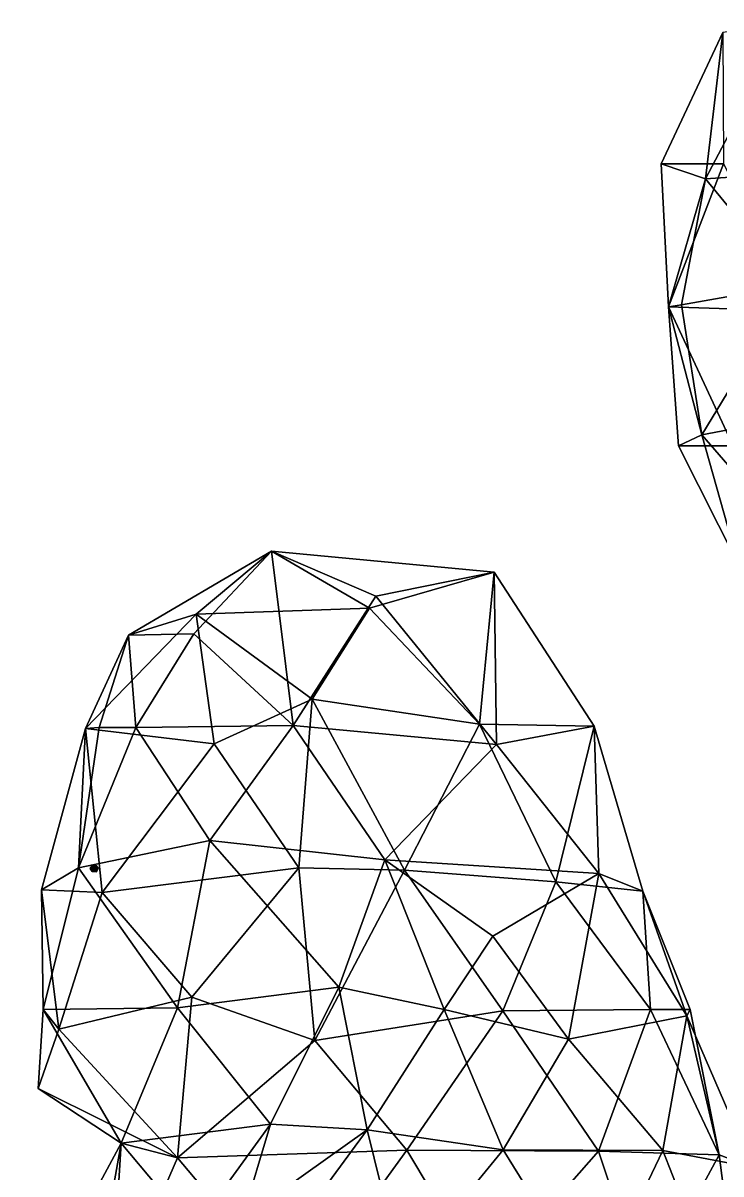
# Model space of a CAD drawing. Extents: x 290083 to 295691, y 4553739 to 4561622.
# Drawn here: x 291259.5 to 291347.8, y 4554004 to 4554149.5 of the extents above; entities that cross this region are included whole.
import ezdxf

# ---------------------------------------------------------------- set-up
doc = ezdxf.new("R2010")
doc.units = 0
doc.layers.add('Au_ppm_Pref_-_0_3', color=7, linetype='CONTINUOUS')

msp = doc.modelspace()

# ---------------------------------------------------------------- linework, layer by layer
at = {"layer": 'Au_ppm_Pref_-_0_3'}
for points in [[(291369.35, 4554131.37, 1779.46), (291356.23, 4554149.51, 1781.86), (291345.85, 4554129.82, 1782.34)], [(291348.03, 4554148.31, 1787.74), (291345.85, 4554129.82, 1782.34), (291356.23, 4554149.51, 1781.86)], [(291340.26, 4554131.7, 1787.74), (291348.03, 4554148.31, 1787.74), (291348.13, 4554131.7, 1791.8)], [(291348.03, 4554148.31, 1787.74), (291340.26, 4554131.7, 1787.74), (291345.85, 4554129.82, 1782.34)], [(291340.26, 4554131.7, 1787.74), (291348.13, 4554131.7, 1791.8), (291341.15, 4554113.61, 1788.24)], [(291345.85, 4554129.82, 1782.34), (291340.26, 4554131.7, 1787.74), (291341.15, 4554113.61, 1788.24)], [(291357.81, 4554113.1, 1793.12), (291341.15, 4554113.61, 1788.24), (291348.13, 4554131.7, 1791.8)], [(291356.89, 4554116.39, 1779.08), (291369.35, 4554131.37, 1779.46), (291345.85, 4554129.82, 1782.34)], [(291341.15, 4554113.61, 1788.24), (291342.8, 4554113.89, 1781.8), (291345.85, 4554129.82, 1782.34)], [(291345.85, 4554129.82, 1782.34), (291342.8, 4554113.89, 1781.8), (291356.89, 4554116.39, 1779.08)], [(291345.4, 4554097.46, 1782.26), (291356.89, 4554116.39, 1779.08), (291342.8, 4554113.89, 1781.8)], [(291345.4, 4554097.46, 1782.26), (291359.6, 4554100.13, 1778.56), (291356.89, 4554116.39, 1779.08)], [(291345.4, 4554097.46, 1782.26), (291342.8, 4554113.89, 1781.8), (291341.15, 4554113.61, 1788.24)], [(291349.36, 4554096.07, 1791.22), (291341.15, 4554113.61, 1788.24), (291357.81, 4554113.1, 1793.12)], [(291349.36, 4554096.07, 1791.22), (291342.42, 4554096.07, 1787.74), (291341.15, 4554113.61, 1788.24)], [(291341.15, 4554113.61, 1788.24), (291342.42, 4554096.07, 1787.74), (291345.4, 4554097.46, 1782.26)], [(291359.13, 4554081.62, 1782.93), (291359.6, 4554100.13, 1778.56), (291345.4, 4554097.46, 1782.26)], [(291350.02, 4554081.01, 1787.74), (291345.4, 4554097.46, 1782.26), (291342.42, 4554096.07, 1787.74)], [(291350.02, 4554081.01, 1787.74), (291359.13, 4554081.62, 1782.93), (291345.4, 4554097.46, 1782.26)], [(291350.02, 4554081.01, 1787.74), (291342.42, 4554096.07, 1787.74), (291349.36, 4554096.07, 1791.22)], [(291281.45, 4554074.78, 1770.64), (291290.97, 4554082.72, 1776.35), (291272.89, 4554072.11, 1775.86)], [(291281.15, 4554072.27, 1779.8), (291272.89, 4554072.11, 1775.86), (291290.97, 4554082.72, 1776.35)], [(291293.7, 4554060.68, 1781.53), (291281.15, 4554072.27, 1779.8), (291290.97, 4554082.72, 1776.35)], [(291281.45, 4554074.78, 1770.64), (291303.37, 4554075.53, 1771.1), (291290.97, 4554082.72, 1776.35)], [(291293.7, 4554060.68, 1781.53), (291290.97, 4554082.72, 1776.35), (291304.15, 4554077.07, 1780.37)], [(291303.37, 4554075.53, 1771.1), (291319.13, 4554080.07, 1776.06), (291290.97, 4554082.72, 1776.35)], [(291290.97, 4554082.72, 1776.35), (291319.13, 4554080.07, 1776.06), (291304.15, 4554077.07, 1780.37)], [(291317.26, 4554060.85, 1770.75), (291319.13, 4554080.07, 1776.06), (291303.37, 4554075.53, 1771.1)], [(291319.4, 4554058.28, 1781.37), (291304.15, 4554077.07, 1780.37), (291319.13, 4554080.07, 1776.06)], [(291317.26, 4554060.85, 1770.75), (291331.77, 4554060.6, 1775.67), (291319.13, 4554080.07, 1776.06)], [(291319.4, 4554058.28, 1781.37), (291319.13, 4554080.07, 1776.06), (291331.77, 4554060.6, 1775.67)], [(291319.4, 4554058.28, 1781.37), (291293.7, 4554060.68, 1781.53), (291304.15, 4554077.07, 1780.37)], [(291303.37, 4554075.53, 1771.1), (291281.45, 4554074.78, 1770.64), (291296.09, 4554064.03, 1767.61)], [(291317.26, 4554060.85, 1770.75), (291303.37, 4554075.53, 1771.1), (291296.09, 4554064.03, 1767.61)], [(291272.89, 4554072.11, 1775.86), (291267.46, 4554060.33, 1769.55), (291281.45, 4554074.78, 1770.64)], [(291281.45, 4554074.78, 1770.64), (291267.46, 4554060.33, 1769.55), (291283.7, 4554058.38, 1765.87)], [(291283.7, 4554058.38, 1765.87), (291296.09, 4554064.03, 1767.61), (291281.45, 4554074.78, 1770.64)], [(291269.17, 4554060.43, 1775.86), (291267.46, 4554060.33, 1769.55), (291272.89, 4554072.11, 1775.86)], [(291269.17, 4554060.43, 1775.86), (291272.89, 4554072.11, 1775.86), (291273.82, 4554060.43, 1779.31)], [(291272.89, 4554072.11, 1775.86), (291281.15, 4554072.27, 1779.8), (291273.82, 4554060.43, 1779.31)], [(291293.7, 4554060.68, 1781.53), (291273.82, 4554060.43, 1779.31), (291281.15, 4554072.27, 1779.8)], [(291283.7, 4554058.38, 1765.87), (291294.43, 4554042.7, 1766.18), (291296.09, 4554064.03, 1767.61)], [(291294.43, 4554042.7, 1766.18), (291307.79, 4554042.42, 1767.85), (291296.09, 4554064.03, 1767.61)], [(291317.26, 4554060.85, 1770.75), (291296.09, 4554064.03, 1767.61), (291307.79, 4554042.42, 1767.85)], [(291283.16, 4554046.15, 1779.67), (291266.57, 4554042.7, 1777.17), (291273.82, 4554060.43, 1779.31)], [(291273.82, 4554060.43, 1779.31), (291266.57, 4554042.7, 1777.17), (291269.17, 4554060.43, 1775.86)], [(291266.57, 4554042.7, 1777.17), (291267.46, 4554060.33, 1769.55), (291269.17, 4554060.43, 1775.86)], [(291283.16, 4554046.15, 1779.67), (291273.82, 4554060.43, 1779.31), (291293.7, 4554060.68, 1781.53)], [(291293.7, 4554060.68, 1781.53), (291305.3, 4554043.7, 1781.87), (291283.16, 4554046.15, 1779.67)], [(291319.4, 4554058.28, 1781.37), (291305.3, 4554043.7, 1781.87), (291293.7, 4554060.68, 1781.53)], [(291317.26, 4554060.85, 1770.75), (291307.79, 4554042.42, 1767.85), (291326.91, 4554040.92, 1771.06)], [(291317.26, 4554060.85, 1770.75), (291326.91, 4554040.92, 1771.06), (291331.77, 4554060.6, 1775.67)], [(291331.77, 4554060.6, 1775.67), (291332.38, 4554041.97, 1781.84), (291319.4, 4554058.28, 1781.37)], [(291337.94, 4554039.74, 1775.86), (291331.77, 4554060.6, 1775.67), (291326.91, 4554040.92, 1771.06)], [(291332.38, 4554041.97, 1781.84), (291331.77, 4554060.6, 1775.67), (291337.94, 4554039.74, 1775.86)], [(291269.57, 4554039.59, 1765.47), (291267.46, 4554060.33, 1769.55), (291261.9, 4554039.94, 1770.9)], [(291266.57, 4554042.7, 1777.17), (291261.9, 4554039.94, 1770.9), (291267.46, 4554060.33, 1769.55)], [(291269.57, 4554039.59, 1765.47), (291283.7, 4554058.38, 1765.87), (291267.46, 4554060.33, 1769.55)], [(291269.57, 4554039.59, 1765.47), (291294.43, 4554042.7, 1766.18), (291283.7, 4554058.38, 1765.87)], [(291319.4, 4554058.28, 1781.37), (291332.38, 4554041.97, 1781.84), (291305.3, 4554043.7, 1781.87)], [(291266.57, 4554042.7, 1777.17), (291283.16, 4554046.15, 1779.67), (291279.1, 4554025.02, 1777.44)], [(291299.48, 4554027.6, 1779.94), (291279.1, 4554025.02, 1777.44), (291283.16, 4554046.15, 1779.67)], [(291299.48, 4554027.6, 1779.94), (291283.16, 4554046.15, 1779.67), (291305.3, 4554043.7, 1781.87)], [(291268.05, 4554042.61, 1740.22), (291268.28, 4554042.99, 1740.22), (291268.35, 4554042.61, 1740.32)], [(291268.28, 4554042.99, 1740.22), (291268.05, 4554042.61, 1740.22), (291268.31, 4554042.61, 1740.11)], [(291268.28, 4554042.99, 1740.22), (291268.55, 4554042.89, 1740.32), (291268.35, 4554042.61, 1740.32)], [(291268.28, 4554042.99, 1740.22), (291268.81, 4554042.98, 1740.22), (291268.55, 4554042.89, 1740.32)], [(291268.28, 4554042.99, 1740.22), (291268.31, 4554042.61, 1740.11), (291268.55, 4554042.93, 1740.12)], [(291268.81, 4554042.98, 1740.22), (291268.28, 4554042.99, 1740.22), (291268.55, 4554042.93, 1740.12)], [(291268.55, 4554042.93, 1740.12), (291268.31, 4554042.61, 1740.11), (291268.76, 4554042.61, 1740.12)], [(291268.73, 4554042.61, 1740.31), (291268.55, 4554042.89, 1740.32), (291268.81, 4554042.98, 1740.22)], [(291268.81, 4554042.98, 1740.22), (291268.55, 4554042.93, 1740.12), (291268.76, 4554042.61, 1740.12)], [(291268.73, 4554042.61, 1740.31), (291268.81, 4554042.98, 1740.22), (291269.04, 4554042.61, 1740.22)], [(291269.04, 4554042.61, 1740.22), (291268.81, 4554042.98, 1740.22), (291268.76, 4554042.61, 1740.12)], [(291299.48, 4554027.6, 1779.94), (291305.3, 4554043.7, 1781.87), (291312.81, 4554024.8, 1784.69)], [(291332.38, 4554041.97, 1781.84), (291318.95, 4554034.06, 1784.89), (291305.3, 4554043.7, 1781.87)], [(291318.95, 4554034.06, 1784.89), (291312.81, 4554024.8, 1784.69), (291305.3, 4554043.7, 1781.87)], [(291261.9, 4554039.94, 1770.9), (291266.57, 4554042.7, 1777.17), (291262.09, 4554024.8, 1772.96)], [(291266.57, 4554042.7, 1777.17), (291279.1, 4554025.02, 1777.44), (291262.09, 4554024.8, 1772.96)], [(291268.27, 4554042.22, 1740.22), (291268.05, 4554042.61, 1740.22), (291268.35, 4554042.61, 1740.32)], [(291268.05, 4554042.61, 1740.22), (291268.27, 4554042.22, 1740.22), (291268.31, 4554042.61, 1740.11)], [(291268.27, 4554042.22, 1740.22), (291268.35, 4554042.61, 1740.32), (291268.55, 4554042.33, 1740.32)], [(291268.27, 4554042.22, 1740.22), (291268.55, 4554042.28, 1740.11), (291268.31, 4554042.61, 1740.11)], [(291268.85, 4554042.19, 1740.22), (291268.27, 4554042.22, 1740.22), (291268.55, 4554042.33, 1740.32)], [(291268.27, 4554042.22, 1740.22), (291268.85, 4554042.19, 1740.22), (291268.55, 4554042.28, 1740.11)], [(291268.76, 4554042.61, 1740.12), (291268.31, 4554042.61, 1740.11), (291268.55, 4554042.28, 1740.11)], [(291268.73, 4554042.61, 1740.31), (291268.35, 4554042.61, 1740.32), (291268.55, 4554042.89, 1740.32)], [(291268.73, 4554042.61, 1740.31), (291268.55, 4554042.33, 1740.32), (291268.35, 4554042.61, 1740.32)], [(291268.73, 4554042.61, 1740.31), (291268.85, 4554042.19, 1740.22), (291268.55, 4554042.33, 1740.32)], [(291268.85, 4554042.19, 1740.22), (291268.76, 4554042.61, 1740.12), (291268.55, 4554042.28, 1740.11)], [(291268.73, 4554042.61, 1740.31), (291269.04, 4554042.61, 1740.22), (291268.85, 4554042.19, 1740.22)], [(291268.85, 4554042.19, 1740.22), (291269.04, 4554042.61, 1740.22), (291268.76, 4554042.61, 1740.12)], [(291269.57, 4554039.59, 1765.47), (291280.91, 4554026.35, 1766.31), (291294.43, 4554042.7, 1766.18)], [(291280.91, 4554026.35, 1766.31), (291296.44, 4554020.89, 1767.35), (291294.43, 4554042.7, 1766.18)], [(291294.43, 4554042.7, 1766.18), (291296.44, 4554020.89, 1767.35), (291307.79, 4554042.42, 1767.85)], [(291296.44, 4554020.89, 1767.35), (291320.24, 4554024.62, 1769.64), (291307.79, 4554042.42, 1767.85)], [(291326.91, 4554040.92, 1771.06), (291307.79, 4554042.42, 1767.85), (291320.24, 4554024.62, 1769.64)], [(291328.54, 4554021.03, 1785.06), (291318.95, 4554034.06, 1784.89), (291332.38, 4554041.97, 1781.84)], [(291328.54, 4554021.03, 1785.06), (291332.38, 4554041.97, 1781.84), (291343.5, 4554023.99, 1781.5)], [(291343.5, 4554023.99, 1781.5), (291332.38, 4554041.97, 1781.84), (291337.94, 4554039.74, 1775.86)], [(291338.9, 4554024.8, 1772.39), (291326.91, 4554040.92, 1771.06), (291320.24, 4554024.62, 1769.64)], [(291338.9, 4554024.8, 1772.39), (291337.94, 4554039.74, 1775.86), (291326.91, 4554040.92, 1771.06)], [(291269.57, 4554039.59, 1765.47), (291261.9, 4554039.94, 1770.9), (291264.06, 4554022.31, 1768.32)], [(291264.06, 4554022.31, 1768.32), (291261.9, 4554039.94, 1770.9), (291262.09, 4554024.8, 1772.96)], [(291269.57, 4554039.59, 1765.47), (291264.06, 4554022.31, 1768.32), (291280.91, 4554026.35, 1766.31)], [(291338.9, 4554024.8, 1772.39), (291343.9, 4554024.8, 1775.86), (291337.94, 4554039.74, 1775.86)], [(291343.5, 4554023.99, 1781.5), (291337.94, 4554039.74, 1775.86), (291343.9, 4554024.8, 1775.86)], [(291328.54, 4554021.03, 1785.06), (291312.81, 4554024.8, 1784.69), (291318.95, 4554034.06, 1784.89)], [(291299.48, 4554027.6, 1779.94), (291290.83, 4554010.28, 1778.33), (291279.1, 4554025.02, 1777.44)], [(291303.06, 4554009.6, 1783.27), (291290.83, 4554010.28, 1778.33), (291299.48, 4554027.6, 1779.94)], [(291299.48, 4554027.6, 1779.94), (291312.81, 4554024.8, 1784.69), (291303.06, 4554009.6, 1783.27)], [(291280.91, 4554026.35, 1766.31), (291264.06, 4554022.31, 1768.32), (291279.1, 4554006.06, 1769.19)], [(291280.91, 4554026.35, 1766.31), (291279.1, 4554006.06, 1769.19), (291296.44, 4554020.89, 1767.35)], [(291261.47, 4554014.79, 1769.92), (291264.06, 4554022.31, 1768.32), (291262.09, 4554024.8, 1772.96)], [(291261.47, 4554014.79, 1769.92), (291262.09, 4554024.8, 1772.96), (291271.96, 4554007.9, 1775.07)], [(291271.96, 4554007.9, 1775.07), (291262.09, 4554024.8, 1772.96), (291279.1, 4554025.02, 1777.44)], [(291271.96, 4554007.9, 1775.07), (291279.1, 4554025.02, 1777.44), (291290.83, 4554010.28, 1778.33)], [(291296.44, 4554020.89, 1767.35), (291308.08, 4554007, 1769.35), (291320.24, 4554024.62, 1769.64)], [(291312.81, 4554024.8, 1784.69), (291320.25, 4554007.04, 1785.71), (291303.06, 4554009.6, 1783.27)], [(291320.24, 4554024.62, 1769.64), (291308.08, 4554007, 1769.35), (291332.31, 4554006.87, 1771.36)], [(291328.54, 4554021.03, 1785.06), (291320.25, 4554007.04, 1785.71), (291312.81, 4554024.8, 1784.69)], [(291338.9, 4554024.8, 1772.39), (291320.24, 4554024.62, 1769.64), (291332.31, 4554006.87, 1771.36)], [(291347.59, 4554006.44, 1774.87), (291338.9, 4554024.8, 1772.39), (291332.31, 4554006.87, 1771.36)], [(291338.9, 4554024.8, 1772.39), (291347.59, 4554006.44, 1774.87), (291343.9, 4554024.8, 1775.86)], [(291343.5, 4554023.99, 1781.5), (291343.9, 4554024.8, 1775.86), (291347.59, 4554006.44, 1774.87)], [(291328.54, 4554021.03, 1785.06), (291343.5, 4554023.99, 1781.5), (291340.44, 4554006.98, 1785.99)], [(291351.79, 4554004.8, 1780.9), (291340.44, 4554006.98, 1785.99), (291343.5, 4554023.99, 1781.5)], [(291351.79, 4554004.8, 1780.9), (291343.5, 4554023.99, 1781.5), (291347.59, 4554006.44, 1774.87)], [(291264.06, 4554022.31, 1768.32), (291261.47, 4554014.79, 1769.92), (291279.1, 4554006.06, 1769.19)], [(291279.1, 4554006.06, 1769.19), (291308.08, 4554007, 1769.35), (291296.44, 4554020.89, 1767.35)], [(291328.54, 4554021.03, 1785.06), (291340.44, 4554006.98, 1785.99), (291320.25, 4554007.04, 1785.71)], [(291279.1, 4554006.06, 1769.19), (291261.47, 4554014.79, 1769.92), (291271.96, 4554007.9, 1775.07)], [(291290.83, 4554010.28, 1778.33), (291281.15, 4553996.92, 1778.45), (291271.96, 4554007.9, 1775.07)], [(291281.15, 4553996.92, 1778.45), (291290.83, 4554010.28, 1778.33), (291287.27, 4553998.32, 1781.8)], [(291303.06, 4554009.6, 1783.27), (291287.27, 4553998.32, 1781.8), (291290.83, 4554010.28, 1778.33)], [(291287.27, 4553998.32, 1781.8), (291303.06, 4554009.6, 1783.27), (291293.75, 4553996.91, 1784.38)], [(291303.06, 4554009.6, 1783.27), (291307.54, 4553991.49, 1788.44), (291293.75, 4553996.91, 1784.38)], [(291303.06, 4554009.6, 1783.27), (291320.25, 4554007.04, 1785.71), (291307.54, 4553991.49, 1788.44)], [(291270.66, 4553986.6, 1771.77), (291271.96, 4554007.9, 1775.07), (291259.54, 4553984.82, 1776.8)], [(291259.54, 4553984.82, 1776.8), (291271.96, 4554007.9, 1775.07), (291268.58, 4553988.89, 1781.78)], [(291271.96, 4554007.9, 1775.07), (291281.15, 4553996.92, 1778.45), (291268.58, 4553988.89, 1781.78)], [(291270.66, 4553986.6, 1771.77), (291279.1, 4554006.06, 1769.19), (291271.96, 4554007.9, 1775.07)], [(291294.3, 4553987.97, 1769.89), (291308.08, 4554007, 1769.35), (291279.1, 4554006.06, 1769.19)], [(291308.08, 4554007, 1769.35), (291294.3, 4553987.97, 1769.89), (291317.96, 4553990.53, 1770.33)], [(291331.7, 4553988.64, 1788.12), (291307.54, 4553991.49, 1788.44), (291320.25, 4554007.04, 1785.71)], [(291317.96, 4553990.53, 1770.33), (291332.31, 4554006.87, 1771.36), (291308.08, 4554007, 1769.35)], [(291317.96, 4553990.53, 1770.33), (291338.23, 4553989.16, 1772.71), (291332.31, 4554006.87, 1771.36)], [(291340.44, 4554006.98, 1785.99), (291331.7, 4553988.64, 1788.12), (291320.25, 4554007.04, 1785.71)], [(291331.7, 4553988.64, 1788.12), (291340.44, 4554006.98, 1785.99), (291344.14, 4553997.62, 1784.62)], [(291338.23, 4553989.16, 1772.71), (291347.59, 4554006.44, 1774.87), (291332.31, 4554006.87, 1771.36)], [(291351.79, 4554004.8, 1780.9), (291344.14, 4553997.62, 1784.62), (291340.44, 4554006.98, 1785.99)], [(291294.3, 4553987.97, 1769.89), (291279.1, 4554006.06, 1769.19), (291270.66, 4553986.6, 1771.77)], [(291349.82, 4553989.16, 1777.13), (291347.59, 4554006.44, 1774.87), (291338.23, 4553989.16, 1772.71)], [(291347.59, 4554006.44, 1774.87), (291349.82, 4553989.16, 1777.13), (291351.79, 4554004.8, 1780.9)], [(291351.03, 4553989.16, 1785.05), (291344.14, 4553997.62, 1784.62), (291351.79, 4554004.8, 1780.9)]]:
    msp.add_3dface(points, dxfattribs=at)

doc.saveas('drawing.dxf')
